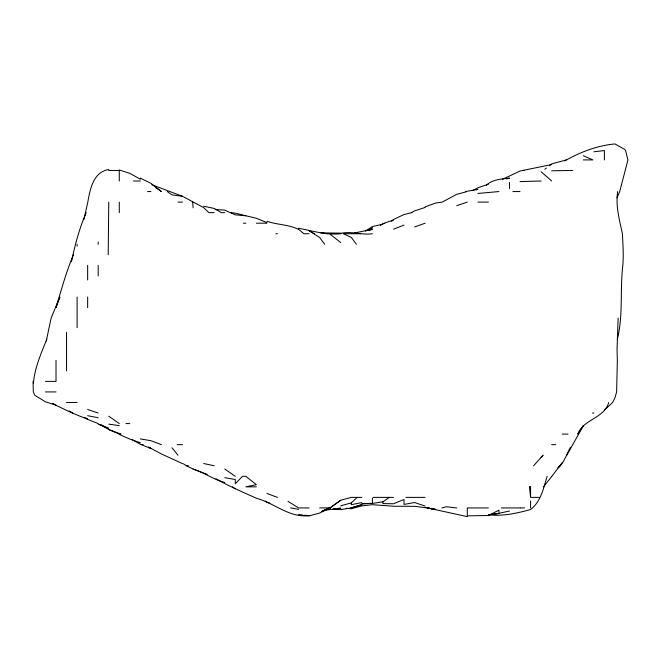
<?xml version="1.0" encoding="UTF-8"?>
<svg xmlns="http://www.w3.org/2000/svg" width="661" height="661" viewBox="0 0 661 661"><rect width="100%" height="100%" fill="white"/><g stroke="black" fill="none" stroke-linecap="round" stroke-linejoin="round"><path stroke-width="0.99" d="M618.134 318.106L617.027 349.743L617.349 360.286L616.622 391.932L614.953 397.815L612.656 402.475L604.402 410.142M108.206 254.832L108.743 202.101M617.647 191.558C615.465 205.968 619.497 219.791 622.381 233.738C622.968 244.273 623.678 254.832 622.827 265.375C619.853 289.939 623.364 315.099 617.357 339.2M71.528 261.541C74.982 244.892 79.361 228.268 86.211 212.644M83.964 219.353L87.822 202.101C90.053 189.228 93.275 171.967 108.743 169.547M46.262 341.068L51.112 318.106L59.854 297.012L56.011 307.563C61.374 289.84 66.166 271.96 73.421 254.832M547.151 476.3C543.507 488.058 540.987 501.616 530.585 509.507C516.885 513.341 502.69 516.381 488.396 514.828M617.052 197.705L619.696 191.558L627.95 159.912L625.496 150.402L624.662 149.369L614.953 143.941C597.255 145.494 579.953 152.237 564.593 160.987M46.824 339.2C41.089 353.362 34.661 368.012 33.405 383.297M570.509 447.29C566.51 454.355 564.114 463.064 557.578 468.269M608.723 402.475C604.451 418.388 583.523 418.859 577.78 434.112L583.308 425.808L566.832 455.206M551.877 476.3L562.222 462.593M543.491 486.843L551.671 476.54M541.128 457.569L543.111 455.206L533.584 465.749M486.347 185.287C492.28 179.395 501.625 178.957 509.491 178.139L506.615 178.916M391.576 221.344L393.485 219.493L404.028 214.511L411.91 212.644M340.754 505.797L351.297 502.897L357.163 497.386M558.603 467.12L560.14 465.749M544.887 169.266L546.391 168.076M549.407 165.68L551.671 163.895L566.328 159.912M361.848 497.386L351.297 497.386L340.754 500.237L330.203 507.855L319.66 507.937M330.203 507.689L340.754 500.237M380.505 225.343L382.934 223.666L384.859 223.534M370.474 503.327L361.848 503.831L372.391 503.409L382.934 501.823L389.412 497.386M365.905 230.986L372.391 226.583L382.934 224.162M367.995 230.243L372.391 227.756L365.359 230.879M411.456 212.644L414.571 210.9L425.122 207.438M472.524 190.616L477.853 187.798L488.396 184.171M330.07 507.937L319.66 513.035L309.117 515.886L298.565 514.944L302.408 515.167M502.459 179.313L520.033 171.034L551.671 164.531M324.163 510.292L329.566 507.937M321.42 511.54L330.203 507.937L325.41 509.664M393.485 229.193L404.028 225.087M425.122 206.843L435.665 203.034L442.192 202.101L456.759 194.317L466.344 191.806M414.571 227.004L425.122 223.195M384.19 223.195L393.485 220.03M456.759 205.678L467.302 202.101M322.535 510.837L330.203 508.433L325.41 509.499M476.077 189.905L477.853 189.36L465.526 191.558M368.557 230.458L372.391 229.317L354.205 233.036M441.92 507.937L446.216 506.756L456.759 507.937M350.71 507.937L361.848 504.649L351.297 507.937L340.754 509.614L333.086 509.226M509.491 511.036L498.939 513.3L498.939 510.143L488.396 515.522L467.302 515.836L467.302 508.144M361.848 502.591L351.297 504.69L351.297 502.897M488.396 514.985L498.939 513.457L488.396 514.646M593.859 151.799L604.402 150.559L604.402 159.912M498.939 191.558L477.853 193.458M324.452 510.292L340.754 508.193L337.878 508.433M340.754 233.424C351.355 230.796 361.724 235.349 372.391 233.738M333.086 508.838L335.003 508.681M520.033 181.585L541.128 181.007M309.117 233.738L303.977 233.738L298.565 229.342L298.565 228.252C312.455 230.904 326.493 235.242 340.754 233.738M551.671 170.778L572.765 170.464M583.308 159.912L592.884 159.912L583.308 155.74M108.743 170.464L119.286 170.464L119.286 181.007M522.471 170.464L524.429 170.464M133.481 181.007L140.38 181.007M147.577 191.558L150.923 191.558M512.911 191.558L520.033 191.558M177.958 202.101L182.56 202.101M477.953 202.101L488.396 202.101M214.197 212.644L208.917 212.644L203.654 207.628L182.56 196.325L151.881 184.741M224.748 212.644L221.344 212.644L214.197 208.438L203.654 206.215M243.306 223.195L245.842 223.195M256.385 223.195L266.928 223.195M275.877 233.738L277.48 233.738M360.666 233.738L343.323 233.738L351.297 237.382L356.411 244.281M45.469 381.38L56.011 381.38L56.011 360.286M45.469 391.932L56.011 391.932M66.554 402.475L77.106 402.475M592.463 413.018L593.859 413.018M125.978 423.569L129.829 423.569M562.222 434.112L568.03 434.112M131.589 439.235L140.38 444.299L143.14 444.655M177.181 444.655L182.56 444.655M551.671 444.655L555.661 444.655M183.328 463.782L186.41 465.749L188.319 465.749M256.385 486.843L245.842 486.843L256.385 484.695L245.842 476.3L242.529 476.3L235.291 483.761L235.291 479.498L224.748 477.68M529.428 486.843L530.585 486.843L530.585 497.386L529.428 486.843L530.585 487.496M373.201 497.386L393.485 497.386M405.854 497.386L425.122 497.386M531.345 497.386L539.293 497.386M309.117 507.937L298.565 507.937L288.022 501.352M467.649 507.937L488.396 507.937M501.253 507.937L520.033 507.937M520.414 507.937L524.636 507.937M320.618 232.879L340.754 233.151M304.324 515.274L309.117 515.555C289.617 518.249 274.307 503.004 256.385 498.229C242.67 492.123 228.979 486.174 215.957 478.779M215.155 209.487L224.748 210.124L235.291 214.842L245.842 215.767L256.385 218.254L266.928 222.625M346.19 508.284L351.297 508.714L361.848 505.921L372.391 504.673L393.485 506.243L414.571 506.318L427.56 507.937L467.302 516.638M230.689 212.644L235.291 213.148L245.842 215.767M323.617 233.308L327.575 233.738M182.56 196.325L172.017 194.871L167.258 191.558M108.743 424.139L119.286 425.626M140.38 438.912L150.923 440.713L161.474 444.655M290.633 507.937L298.565 509.334M427.345 507.937L435.665 509.433L425.122 507.516M87.649 415.695L98.192 417.752M427.469 507.937L435.665 509.598M203.654 463.526L214.197 465.749M119.286 169.951L129.829 173.364L140.38 179.23M266.928 221.295C277.331 224.839 288.568 224.484 298.565 229.342M269.804 503.178L266.928 502.294L265.292 501.071M87.649 409.514L98.192 413.018M425.122 506.086L414.571 502.517L404.028 504.417L404.028 499.485L393.485 503.773L382.934 503.591L382.934 501.823M207.232 474.433L193.111 469.07L186.41 465.749M140.38 442.804L129.829 439.094L119.286 434.426M224.748 482.547C213.569 479.481 204.142 472.499 193.111 469.07M266.928 493.461L277.48 497.386M108.743 429.543L120.971 434.112L119.286 434.112L108.743 429.543L99.951 424.56M98.192 423.569L87.649 419.421L84.129 417.281M141.206 444.655L150.923 448.488L149.254 447.39M98.192 424.188L108.743 428.386L100.827 424.775M182.56 463.634L161.474 453.991L148.411 447.01M140.38 178.139L150.923 183.337L161.474 191.558L155.789 187.699M85.889 418.066L87.649 419.074C75.602 414.844 63.96 409.275 52.607 403.565M52.607 403.375L56.011 405.176L45.469 401.814L34.917 395.369L33.314 391.932L33.05 381.38M314.512 233.738L309.117 230.763L319.66 237.489L324.667 244.281M69.165 410.911L72.644 413.018M224.748 468.996L235.291 476.3M108.743 416.19L119.286 423.569M232.465 486.843L235.291 488.818M330.203 234.225L340.754 242.62M541.128 171.769L551.671 181.007M172.017 447.737L177.966 455.206M192.681 202.101L193.111 207.802M530.585 500.997L530.585 507.937M509.491 182.353L509.491 188.641M372.391 498.171L372.391 503.409M119.286 202.101L119.286 212.644M98.192 241.967L98.192 244.281M98.192 265.375L98.192 275.918M87.649 265.375L87.649 279.95M87.649 297.012L87.649 307.563M77.106 244.281L77.106 246.173M77.106 297.012L77.106 327.707M66.554 332.26L66.554 370.838"/></g></svg>
